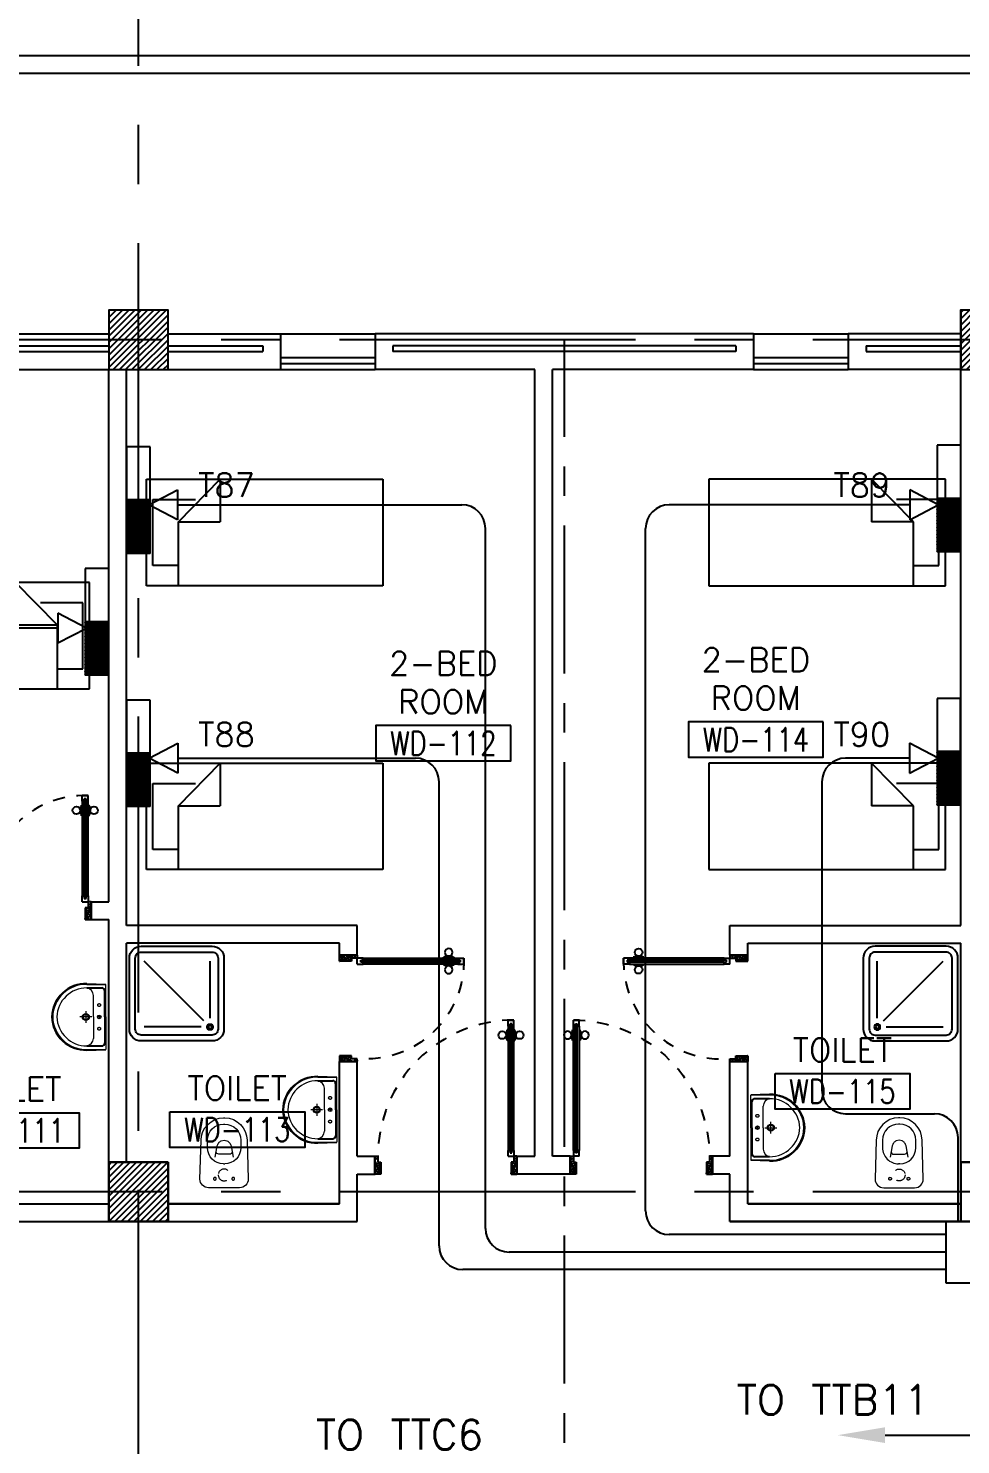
# Model space of a CAD drawing. Extents: x -0.3 to 92.6, y -1.1 to 78.4.
# Drawn here: x 66.79 to 74.67, y 55.23 to 67.2 of the extents above; entities that cross this region are included whole.
import ezdxf
from ezdxf.enums import TextEntityAlignment as Align

# ---------------------------------------------------------------- set-up
doc = ezdxf.new("R2010")
doc.units = 0
doc.header["$MEASUREMENT"] = 0
doc.header["$PDMODE"] = 34
for name, pattern in [('CENTER', [2, 1.25, -0.25, 0.25, -0.25]), ('CENTERX2', [4, 2.5, -0.5, 0.5, -0.5]), ('DASHED', [0.75, 0.5, -0.25]), ('HIDDEN', [0.375, 0.25, -0.125]), ('HIDDEN2', [0.1875, 0.125, -0.0625])]:
    doc.linetypes.add(name, pattern=pattern)
doc.layers.get('0').update_dxf_attribs({"color": 11, "linetype": 'CONTINUOUS'})
doc.layers.get('DEFPOINTS').update_dxf_attribs({"color": 11, "linetype": 'CONTINUOUS'})
for name, color, linetype in [('AX-DIM', 11, 'CONTINUOUS'), ('AXES', 11, 'CENTERX2'), ('AXES1', 11, 'CENTER'), ('COL', 11, 'CONTINUOUS'), ('DOOR', 11, 'CONTINUOUS'), ('E-TEL', 4, 'CONTINUOUS'), ('E-TEXT', 2, 'CONTINUOUS'), ('E-WIRE', 4, 'CONTINUOUS'), ('FIX', 11, 'CONTINUOUS'), ('FUR', 11, 'CONTINUOUS'), ('HAT', 11, 'CONTINUOUS'), ('INSUL', 11, 'CONTINUOUS'), ('PROJ-L', 11, 'CONTINUOUS'), ('RM-BOX', 11, 'CONTINUOUS'), ('RM-NAME', 11, 'CONTINUOUS'), ('RM-NO', 11, 'CONTINUOUS'), ('WALL', 11, 'CONTINUOUS'), ('WIN', 11, 'CONTINUOUS')]:
    doc.layers.add(name, color=color, linetype=linetype)
doc.styles.add('ROMANS', font='ROMANS.shx', dxfattribs={"width": 0.6})
doc.styles.get("Standard").update_dxf_attribs({"font": 'TXT.shx'})
doc.dimstyles.new('DIM-OUT', dxfattribs={"dimscale": 0, "dimtxt": 0.24, "dimasz": 0.08, "dimexe": 0.02, "dimexo": 0.02, "dimgap": 0.05, "dimtad": 1, "dimdec": 0, "dimlfac": 1000, "dimzin": 0, "dimdsep": 46, "dimtxsty": 'ROMANS', "dimblk1": 'ARCHTICK', "dimblk2": 'ARCHTICK', "dimsah": 1, "dimcen": 0.01, "dimdle": 0.08, "dimclrd": 7, "dimclre": 7, "dimclrt": 2, "dimadec": 0, "dimazin": 0, "dimtp": 2, "dimtm": 2, "dimtfac": 0.114286, "dimtdec": 0, "dimtix": 1, "dimtmove": 2, "dimatfit": 3, "dimldrblk": 'ARCHTICK', "dimfxl": 0, "dimtolj": 1, "dimtzin": 0, "dimarcsym": 0})

# ---------------------------------------------------------------- blocks, each defined once
blk = doc.blocks.new('_ARCHTICK')
at = {"color": 0, "linetype": 'ByBlock', "const_width": 0.15}
blk.add_lwpolyline([(-0.5, -0.5), (0.5, 0.5)], dxfattribs=at)
blk = doc.blocks.new('*D118')
at = {"layer": 'AX-DIM', "color": 7, "lineweight": -2}
for p, q in [((7.602, 76.998), (82.452, 76.998)), ((7.682, 72.36), (7.682, 77.018)), ((82.372, 64.84), (82.372, 77.018))]:
    blk.add_line(p, q, dxfattribs=at)
at = {"layer": 'DEFPOINTS', "color": 0}
for p in [(82.372, 76.998), (7.682, 72.34), (82.372, 64.82)]:
    blk.add_point(p, dxfattribs=at)
at = {"layer": 'AX-DIM', "color": 7, "lineweight": -2, "xscale": 0.08, "yscale": 0.08, "zscale": 0.08, "rotation": 180}
blk.add_blockref('_ARCHTICK', (7.682, 76.998), dxfattribs=at)
at = {"layer": 'AX-DIM', "color": 7, "lineweight": -2, "xscale": 0.08, "yscale": 0.08, "zscale": 0.08}
blk.add_blockref('_ARCHTICK', (82.372, 76.998), dxfattribs=at)
at = {"layer": 'AX-DIM', "color": 2, "insert": (45.027, 77.168), "char_height": 0.24, "attachment_point": 5, "style": 'ROMANS'}
blk.add_mtext('\\A1;74690', dxfattribs=at)
blk = doc.blocks.new('WC1')
at = {"layer": 'FIX', "lineweight": 20}
for p, q in [((-210, 204), (-538, 194)), ((-475, 141), (-538, 141)), ((-137, 0), (-137, 131)), ((-727, 5), (-727, -5)), ((-674, 5), (-674, -5)), ((-534, 24), (-540, 0)), ((-540, 0), (-534, -24)), ((-395, 76), (-490, 60)), ((-339, 5), (-339, -5)), ((-137, -131), (-137, 0)), ((-490, -60), (-395, -76)), ((-538, -141), (-475, -141)), ((-538, -194), (-210, -204)), ((-213, -204), (-210, -204))]:
    blk.add_line(p, q, dxfattribs=at)
at = {"layer": 'FIX', "linetype": 'Continuous', "lineweight": 20}
blk.add_line((-420, -47), (-420, 45), dxfattribs=at)
at = {"layer": 'FIX', "linetype": 'HIDDEN2', "lineweight": 20, "ltscale": 0.3}
blk.add_circle((-245, 0), 49.8, dxfattribs=at)
at = {"layer": 'FIX', "linetype": 'HIDDEN', "lineweight": 20, "ltscale": 0.05}
for centre in [(-213, 78), (-213, -77)]:
    blk.add_circle(centre, 11.6, dxfattribs=at)
at = {"layer": 'FIX', "lineweight": 20}
for centre, radius, start, end in [((-538, 5), 189, 90, 180), ((-538, 5), 136, 90, 180), ((-475, 5), 136, 360, 90), ((-210, 131), 73, 360, 90), ((-473, -7), 68.2, 128.9242, 152.8468), ((-464, -18), 82, 108.496, 128.9242), ((-538, -5), 189, 180, 270), ((-538, -5), 136, 180, 270), ((-473, 7), 68.2, 207.1532, 231.0758), ((-464, 18), 82, 231.0758, 251.504), ((-475, -5), 136, 270, 0), ((-210, -131), 73, 270, 0)]:
    blk.add_arc(centre, radius, start, end, dxfattribs=at)
at = {"layer": 'FIX', "linetype": 'Continuous', "lineweight": 20}
for centre, start, end in [((-443, 46), 357.6662, 91.6121), ((-442, -46), 268.3879, 2.3338)]:
    blk.add_arc(centre, 22.3, start, end, dxfattribs=at)
blk = doc.blocks.new('SHR1')
at = {"layer": 'FIX'}
for p, q in [((-196, 196), (-700, 700)), ((-143, 218), (-143, 700)), ((-218, 143), (-700, 143))]:
    blk.add_line(p, q, dxfattribs=at)
for points in [[(-825, 125), (-825, 725, -0.414214), (-725, 825), (-125, 825, -0.414214), (-25, 725), (-25, 125, -0.414214), (-125, 25), (-725, 25, -0.414214)], [(-775, 125), (-775, 725, -0.414214), (-725, 775), (-125, 775, -0.414214), (-75, 725), (-75, 125, -0.414214), (-125, 75), (-725, 75, -0.414214)]]:
    blk.add_lwpolyline(points, format="xyb", close=True, dxfattribs=at)
for radius in [25, 15]:
    blk.add_circle((-143, 143), radius, dxfattribs=at)
blk = doc.blocks.new('LAV1')
at = {"layer": 'FIX', "linetype": 'DASHED', "lineweight": 20, "ltscale": 0.05}
for p, q in [((0, 170), (0, 270)), ((0, 170), (0, 270)), ((50, 220), (-50, 220))]:
    blk.add_line(p, q, dxfattribs=at)
at = {"layer": 'FIX', "linetype": 'ByBlock', "ltscale": 0.3}
for p, q in [((-280, 210), (-275, 50)), ((-245, 210), (-245, 85)), ((245, 210), (245, 85)), ((280, 210), (275, 50)), ((0, 60), (-220, 60)), ((0, 60), (220, 60))]:
    blk.add_line(p, q, dxfattribs=at)
at = {"layer": 'FIX', "linetype": 'Continuous', "lineweight": 20}
for p, q in [((-275, 210), (-275, 50)), ((0, 155), (-181, 155)), ((0, 155), (181, 155)), ((275, 210), (275, 50)), ((0, 50), (-275, 50)), ((0, 50), (-252, 50)), ((0, 50), (275, 50)), ((0, 50), (252, 50))]:
    blk.add_line(p, q, dxfattribs=at)
at = {"layer": 'FIX', "lineweight": 20}
for p, q in [((0, 92), (0, 123)), ((16, 107), (-15, 107))]:
    blk.add_line(p, q, dxfattribs=at)
for centre, radius in [((0, 220), 29.5), ((0, 220), 22.5), ((0, 107), 15.5)]:
    blk.add_circle(centre, radius, dxfattribs=at)
at = {"layer": 'FIX', "linetype": 'HIDDEN', "lineweight": 20, "ltscale": 0.05}
for centre in [(-100, 107), (100, 107)]:
    blk.add_circle(centre, 12.4, dxfattribs=at)
at = {"layer": 'FIX', "linetype": 'ByBlock', "ltscale": 0.3}
for centre, radius, start, end in [((7, 220), 287, 91.3776, 182.0064), ((-7, 220), 287, 357.9936, 88.6224), ((-220, 85), 24.9, 179.7021, 269.9486), ((220, 85), 24.9, 270.0514, 0.2979)]:
    blk.add_arc(centre, radius, start, end, dxfattribs=at)
at = {"layer": 'FIX', "linetype": 'Continuous', "lineweight": 20}
for centre, radius, start, end in [((8, 217), 283, 91.6988, 181.351), ((-8, 217), 283, 358.649, 88.3012), ((8, 212), 253, 91.7328, 180.4884), ((-8, 212), 253, 359.5116, 88.2672), ((-179, 222), 66.9, 190.2006, 268.0786), ((179, 222), 66.9, 271.9214, 349.7994)]:
    blk.add_arc(centre, radius, start, end, dxfattribs=at)
blk = doc.blocks.new('*X89')
at = {"color": 0}
for p, q in [((245927, 177090), (246427, 177590)), ((245929, 177145), (246374, 177590)), ((245929, 177198), (246321, 177590)), ((245929, 177251), (246267, 177590)), ((245929, 177304), (246214, 177590)), ((245929, 177357), (246161, 177590)), ((245929, 177410), (246108, 177590)), ((245929, 177463), (246055, 177590)), ((245929, 177516), (246002, 177590)), ((245929, 177569), (245949, 177590)), ((245980, 177090), (246429, 177539)), ((246033, 177090), (246429, 177486)), ((246086, 177090), (246429, 177433)), ((246139, 177090), (246429, 177380)), ((246192, 177090), (246429, 177327)), ((246245, 177090), (246429, 177274)), ((246298, 177090), (246429, 177220)), ((246351, 177090), (246429, 177167)), ((246404, 177090), (246429, 177114))]:
    blk.add_line(p, q, dxfattribs=at)
blk = doc.blocks.new('AH20A')
at = {"layer": 'FUR'}
for p, q in [((0, 0.5), (0, -0.5)), ((1, 0.5), (0, 0.5)), ((0.1358, 0.5), (0.1358, -0.0987)), ((1, -0.5), (1, 0.5)), ((0.1358, 0.3112), (0.0277, 0.3112)), ((0.0277, 0.3112), (0.0277, -0.3087)), ((0.1358, -0.0987), (0.3125, -0.5)), ((0.1358, -0.0987), (0.3125, -0.0987)), ((0.3125, -0.5), (0.3125, -0.0987)), ((0.0277, -0.3087), (0.2076, -0.3087)), ((0, -0.5), (1, -0.5))]:
    blk.add_line(p, q, dxfattribs=at)
blk = doc.blocks.new('*X90')
at = {"color": 0}
for p, q in [((238729, 177104), (239214, 177590)), ((238729, 177157), (239161, 177590)), ((238729, 177210), (239108, 177590)), ((238729, 177263), (239055, 177590)), ((238729, 177316), (239002, 177590)), ((238729, 177369), (238949, 177590)), ((238729, 177422), (238896, 177590)), ((238729, 177475), (238843, 177590)), ((238729, 177528), (238790, 177590)), ((238729, 177581), (238737, 177590)), ((238767, 177090), (239229, 177551)), ((238820, 177090), (239229, 177498)), ((238873, 177090), (239229, 177445)), ((238926, 177090), (239229, 177392)), ((238979, 177090), (239229, 177339)), ((239032, 177090), (239229, 177286)), ((239085, 177090), (239229, 177233)), ((239138, 177090), (239229, 177180)), ((239191, 177090), (239229, 177127))]:
    blk.add_line(p, q, dxfattribs=at)
blk = doc.blocks.new('RM1')
at = {"layer": 'RM-BOX'}
blk.add_lwpolyline([(570, -200), (-570, -200), (-570, -500), (570, -500)], close=True, dxfattribs=at)
at = {"layer": 'RM-NAME', "style": 'ROMANS'}
for tag, p in [('ROOMNAME1', (0, 324)), ('ROOMNAME2', (0, 0))]:
    blk.add_attdef(tag, text='', height=200, dxfattribs=at).set_placement(p, align=Align.MIDDLE)
at = {"layer": 'RM-NO', "style": 'ROMANS', "width": 0.8}
blk.add_attdef('ROOMNO', text='', height=200, dxfattribs=at).set_placement((0, -350), align=Align.MIDDLE)
blk = doc.blocks.new('DOOR100')
at = {"layer": 'DOOR', "color": 0, "linetype": 'ByBlock'}
for p, q in [((-92, 1206), (-92, 1141)), ((-83, 1206), (-92, 1206)), ((-83, 1129), (-83, 1219)), ((-76, 1219), (-83, 1219)), ((-83, 1206), (-83, 1141)), ((-76, 1251), (-76, 1301)), ((-76, 1301), (-26, 1301)), ((-26, 1301), (-76, 1301)), ((-59, 1251), (-76, 1251)), ((-59, 1251), (-59, 1271)), ((-43, 1271), (-59, 1271)), ((-43, 1251), (-43, 1271)), ((-26, 1251), (-43, 1251)), ((-26, 1251), (-26, 1301)), ((-26, 1219), (-19, 1219)), ((-19, 1129), (-19, 1219)), ((-19, 1206), (-19, 1141)), ((-19, 1206), (-10, 1206)), ((-10, 1206), (-10, 1141)), ((-83, 1141), (-92, 1141)), ((-76, 1129), (-83, 1129)), ((-26, 1129), (-19, 1129)), ((-19, 1141), (-10, 1141)), ((-1201, 0), (-1201, 150)), ((-1201, 150), (-1176, 150)), ((-1201, 150), (-1201, 0)), ((-1176, 150), (-1176, 100)), ((-76, 200), (-59, 200)), ((-76, 150), (-76, 200)), ((-76, 150), (-26, 150)), ((-59, 200), (-59, 180)), ((-59, 180), (-43, 180)), ((-43, 200), (-26, 200)), ((-43, 180), (-43, 200)), ((-26, 200), (-26, 150)), ((-1, 150), (-26, 150)), ((-26, 150), (-26, 100)), ((-1, 150), (-1, 0)), ((-1151, 0), (-1201, 0)), ((-1176, 100), (-1151, 100)), ((-1151, 100), (-1151, 0)), ((-51, 100), (-51, 0)), ((-26, 100), (-51, 100)), ((-51, 0), (-1, 0))]:
    blk.add_line(p, q, dxfattribs=at)
at = {"layer": 'DOOR', "linetype": 'ByBlock'}
for p, q in [((-76, 1251), (-76, 200)), ((-59, 200), (-59, 1251)), ((-43, 200), (-43, 1251)), ((-26, 200), (-26, 1251))]:
    blk.add_line(p, q, dxfattribs=at)
at = {"layer": 'DOOR', "color": 9, "linetype": 'ByBlock'}
for p, q in [((-1151, 0), (-1201, 114)), ((-1151, 0), (-1201, 40)), ((-1151, 0), (-1164, 100)), ((-51, 0), (-1, 114)), ((-51, 0), (-38, 100)), ((-51, 0), (-1, 40))]:
    blk.add_line(p, q, dxfattribs=at)
at = {"layer": 'DOOR', "color": 0, "linetype": 'ByBlock'}
for centre in [(-125, 1174), (22, 1174)]:
    blk.add_circle(centre, 32.4, dxfattribs=at)
at = {"layer": 'DOOR', "linetype": 'HIDDEN', "ltscale": 0.5}
blk.add_arc((-27, 152), 1149, 89.961, 180.0931, dxfattribs=at)
at = {"layer": 'DOOR', "color": 9, "linetype": 'ByBlock'}
for centre, radius, start, end in [((-1151, 0), 154, 103.7142, 108.8947), ((-1151, 0), 134, 100.72, 111.8402), ((-51, 0), 134, 68.1598, 79.28), ((-51, 0), 154, 71.1053, 76.2858), ((-1151, 0), 94.4, 90, 121.9818), ((-1151, 0), 74.4, 90, 132.2236), ((-1151, 0), 54.4, 90, 156.7926), ((-1151, 0), 34.4, 90, 180), ((-1151, 0), 14.4, 90, 180), ((-51, 0), 94.4, 58.0182, 90), ((-51, 0), 74.4, 47.7764, 90), ((-51, 0), 54.4, 23.2074, 90), ((-51, 0), 34.4, 0, 90), ((-51, 0), 14.4, 0, 90), ((-51, 0), 114, 64.0838, 77.3774)]:
    blk.add_arc(centre, radius, start, end, dxfattribs=at)
blk = doc.blocks.new('DOOR90')
at = {"layer": 'DOOR', "linetype": 'ByBlock'}
for p, q in [((0, 0), (-150, 0)), ((-200, -25), (-1000, -25)), ((-200, -42), (-1000, -42)), ((-200, -58), (-1000, -58)), ((-1000, -75), (-200, -75))]:
    blk.add_line(p, q, dxfattribs=at)
at = {"layer": 'DOOR', "color": 0, "linetype": 'ByBlock'}
for p, q in [((-150, 0), (-150, -25)), ((-150, 0), (0, 0)), ((0, -50), (0, 0)), ((-1050, -25), (-1050, -75)), ((-1050, -75), (-1050, -25)), ((-1000, -25), (-1050, -25)), ((-1000, -75), (-1050, -75)), ((-1020, -42), (-1020, -58)), ((-1000, -42), (-1020, -42)), ((-1000, -58), (-1020, -58)), ((-1000, -25), (-1000, -42)), ((-1000, -58), (-1000, -75)), ((-968, -25), (-968, -18)), ((-878, -18), (-968, -18)), ((-968, -75), (-968, -82)), ((-878, -82), (-968, -82)), ((-955, -18), (-955, -9)), ((-955, -9), (-890, -9)), ((-955, -18), (-890, -18)), ((-955, -82), (-955, -91)), ((-955, -82), (-890, -82)), ((-955, -91), (-890, -91)), ((-890, -18), (-890, -9)), ((-890, -82), (-890, -91)), ((-878, -25), (-878, -18)), ((-878, -75), (-878, -82)), ((-200, -42), (-200, -25)), ((-200, -25), (-150, -25)), ((-180, -42), (-200, -42)), ((-200, -75), (-200, -58)), ((-200, -58), (-180, -58)), ((-150, -75), (-200, -75)), ((-180, -58), (-180, -42)), ((-150, -75), (-150, -25)), ((-150, -25), (-100, -25)), ((-100, -25), (-100, -50)), ((-100, -50), (0, -50)), ((-150, -900), (-150, -875)), ((-150, -875), (-100, -875)), ((0, -900), (-150, -900)), ((-150, -900), (0, -900)), ((-100, -850), (0, -850)), ((-100, -875), (-100, -850)), ((0, -850), (0, -900))]:
    blk.add_line(p, q, dxfattribs=at)
at = {"layer": 'DOOR', "color": 9, "linetype": 'ByBlock'}
for p, q in [((0, -50), (-114, 0)), ((0, -50), (-40, 0)), ((0, -50), (-100, -37)), ((0, -850), (-114, -900)), ((0, -850), (-100, -863)), ((0, -850), (-40, -900))]:
    blk.add_line(p, q, dxfattribs=at)
at = {"layer": 'DOOR', "color": 0, "linetype": 'ByBlock'}
for centre in [(-923, 24), (-923, -124)]:
    blk.add_circle(centre, 32.4, dxfattribs=at)
at = {"layer": 'DOOR', "color": 9, "linetype": 'ByBlock'}
for centre, radius, start, end in [((0, -50), 74.4, 137.7764, 180), ((0, -50), 54.4, 113.2074, 180), ((0, -50), 154, 161.1053, 166.2858), ((0, -50), 134, 158.1598, 169.28), ((0, -50), 114, 154.0838, 167.3774), ((0, -50), 94.4, 148.0182, 180), ((0, -50), 34.4, 90, 180), ((0, -50), 14.4, 90, 180), ((0, -850), 154, 193.7142, 198.8947), ((0, -850), 134, 190.72, 201.8402), ((0, -850), 94.4, 180, 211.9818), ((0, -850), 74.4, 180, 222.2236), ((0, -850), 54.4, 180, 246.7926), ((0, -850), 34.4, 180, 270), ((0, -850), 14.4, 180, 270)]:
    blk.add_arc(centre, radius, start, end, dxfattribs=at)
at = {"layer": 'DOOR', "linetype": 'HIDDEN', "ltscale": 0.5}
blk.add_arc((-222, -50), 828, 178.2701, 275.003, dxfattribs=at)
blk = doc.blocks.new('COL50')
at = {"layer": 'COL'}
blk.add_lwpolyline([(-250, 250), (-250, -250), (250, -250), (250, 250)], close=True, dxfattribs=at)
blk = doc.blocks.new('*X95')
at = {"color": 0}
for p, q in [((238727, 169890), (239227, 170390)), ((238729, 169945), (239174, 170390)), ((238729, 169998), (239121, 170390)), ((238729, 170051), (239067, 170390)), ((238729, 170104), (239014, 170390)), ((238729, 170157), (238961, 170390)), ((238729, 170210), (238908, 170390)), ((238729, 170263), (238855, 170390)), ((238729, 170316), (238802, 170390)), ((238729, 170369), (238749, 170390)), ((238780, 169890), (239229, 170339)), ((238833, 169890), (239229, 170286)), ((238886, 169890), (239229, 170233)), ((238939, 169890), (239229, 170180)), ((238992, 169890), (239229, 170127)), ((239045, 169890), (239229, 170074)), ((239098, 169890), (239229, 170020)), ((239151, 169890), (239229, 169967)), ((239204, 169890), (239229, 169914))]:
    blk.add_line(p, q, dxfattribs=at)

msp = doc.modelspace()

# ---------------------------------------------------------------- linework, layer by layer
at = {"layer": 'AXES'}
for p, q in [((67.7217, -1.1143), (67.7217, 77.6984)), ((91.9217, 66.97), (23.8817, 66.97)), ((91.9217, 64.57), (23.8817, 64.57)), ((91.9217, 57.37), (23.8817, 57.37))]:
    msp.add_line(p, q, dxfattribs=at)
at = {"layer": 'AXES1'}
msp.add_line((71.3217, 5.75), (71.3217, 64.57), dxfattribs=at)
at = {"layer": 'COL'}
for points in [[(67.9717, 64.32), (67.9717, 64.82), (67.4717, 64.82), (67.4717, 64.32)], [(75.1717, 64.32), (75.1717, 64.82), (74.6717, 64.82), (74.6717, 64.32)]]:
    msp.add_lwpolyline(points, close=True, dxfattribs=at)
at = {"layer": 'E-TEL', "color": 4}
for p, q in [((74.6717, 63.6784), (74.4723, 63.6784)), ((74.4723, 63.6784), (74.4723, 62.7784)), ((74.6717, 62.7784), (74.6717, 63.6784)), ((67.6217, 63.6651), (67.6217, 62.7651)), ((67.821, 63.6651), (67.6217, 63.6651)), ((67.821, 62.7651), (67.821, 63.6651)), ((67.821, 63.2162), (67.6217, 63.2162)), ((67.821, 62.7861), (67.6217, 63.2136)), ((67.821, 62.8157), (67.6342, 63.2162)), ((67.821, 62.8453), (67.648, 63.2162)), ((67.821, 62.8749), (67.6618, 63.2162)), ((67.821, 62.9044), (67.6756, 63.2162)), ((67.821, 62.934), (67.6894, 63.2162)), ((67.821, 62.9636), (67.7032, 63.2162)), ((67.821, 62.9932), (67.717, 63.2162)), ((67.821, 63.0228), (67.7308, 63.2162)), ((67.821, 63.0523), (67.7446, 63.2162)), ((67.821, 63.0819), (67.7584, 63.2162)), ((67.821, 63.1115), (67.7722, 63.2162)), ((67.821, 63.1411), (67.786, 63.2162)), ((67.821, 63.1706), (67.7997, 63.2162)), ((67.8106, 63.1757), (68.0528, 63.302)), ((67.821, 63.2002), (67.8135, 63.2162)), ((68.0528, 63.302), (68.0528, 63.0494)), ((74.2405, 63.302), (74.2405, 63.0494)), ((74.4827, 63.1757), (74.2405, 63.302)), ((74.6717, 63.2295), (74.4723, 63.2295)), ((74.6717, 62.7994), (74.4723, 63.227)), ((74.6677, 62.7784), (74.4723, 63.1974)), ((74.6717, 62.829), (74.4849, 63.2295)), ((74.6717, 62.8586), (74.4987, 63.2295)), ((74.6717, 62.8882), (74.5125, 63.2295)), ((74.6717, 62.9177), (74.5263, 63.2295)), ((74.6717, 62.9473), (74.5401, 63.2295)), ((74.6717, 62.9769), (74.5538, 63.2295)), ((74.6717, 63.0065), (74.5676, 63.2295)), ((74.6717, 63.0361), (74.5814, 63.2295)), ((74.6717, 63.0656), (74.5952, 63.2295)), ((74.6717, 63.0952), (74.609, 63.2295)), ((74.6717, 63.1248), (74.6228, 63.2295)), ((74.6717, 63.1544), (74.6366, 63.2295)), ((74.6717, 63.1839), (74.6504, 63.2295)), ((74.6717, 63.2135), (74.6642, 63.2295)), ((67.817, 62.7651), (67.6217, 63.1841)), ((67.8032, 62.7651), (67.6217, 63.1545)), ((67.7894, 62.7651), (67.6217, 63.1249)), ((67.7756, 62.7651), (67.6217, 63.0953)), ((68.0528, 63.0494), (67.8106, 63.1757)), ((74.2405, 63.0494), (74.4827, 63.1757)), ((74.6539, 62.7784), (74.4723, 63.1678)), ((74.6401, 62.7784), (74.4723, 63.1382)), ((74.6263, 62.7784), (74.4723, 63.1086)), ((74.6125, 62.7784), (74.4723, 63.0791)), ((67.7619, 62.7651), (67.6217, 63.0658)), ((67.7481, 62.7651), (67.6217, 63.0362)), ((67.7343, 62.7651), (67.6217, 63.0066)), ((67.7205, 62.7651), (67.6217, 62.977)), ((74.5987, 62.7784), (74.4723, 63.0495)), ((74.5849, 62.7784), (74.4723, 63.0199)), ((74.5711, 62.7784), (74.4723, 62.9903)), ((74.5573, 62.7784), (74.4723, 62.9608)), ((67.7067, 62.7651), (67.6217, 62.9475)), ((67.6929, 62.7651), (67.6217, 62.9179)), ((67.6791, 62.7651), (67.6217, 62.8883)), ((67.6653, 62.7651), (67.6217, 62.8587)), ((74.5435, 62.7784), (74.4723, 62.9312)), ((74.5297, 62.7784), (74.4723, 62.9016)), ((74.516, 62.7784), (74.4723, 62.872)), ((74.5022, 62.7784), (74.4723, 62.8424)), ((67.6515, 62.7651), (67.6217, 62.8291)), ((67.6377, 62.7651), (67.6217, 62.7996)), ((67.6239, 62.7651), (67.6217, 62.77)), ((67.821, 62.7651), (67.6217, 62.7651)), ((74.4884, 62.7784), (74.4723, 62.8129)), ((74.4746, 62.7784), (74.4723, 62.7833)), ((74.6717, 62.7784), (74.4723, 62.7784)), ((67.4717, 62.6367), (67.2723, 62.6367)), ((67.2723, 62.6367), (67.2723, 61.7367)), ((67.4717, 61.7367), (67.4717, 62.6367)), ((67.2827, 62.134), (67.0405, 62.2603)), ((67.0405, 62.2603), (67.0405, 62.0077)), ((67.0405, 62.0077), (67.2827, 62.134)), ((67.4717, 62.1878), (67.2723, 62.1878)), ((67.4717, 61.7577), (67.2723, 62.1852)), ((67.4677, 61.7367), (67.2723, 62.1557)), ((67.4539, 61.7367), (67.2723, 62.1261)), ((67.4717, 61.7873), (67.2849, 62.1878)), ((67.4717, 61.8169), (67.2987, 62.1878)), ((67.4717, 61.8465), (67.3125, 62.1878)), ((67.4717, 61.876), (67.3263, 62.1878)), ((67.4717, 61.9056), (67.3401, 62.1878)), ((67.4717, 61.9352), (67.3538, 62.1878)), ((67.4717, 61.9648), (67.3676, 62.1878)), ((67.4717, 61.9943), (67.3814, 62.1878)), ((67.4717, 62.0239), (67.3952, 62.1878)), ((67.4717, 62.0535), (67.409, 62.1878)), ((67.4717, 62.0831), (67.4228, 62.1878)), ((67.4717, 62.1126), (67.4366, 62.1878)), ((67.4717, 62.1422), (67.4504, 62.1878)), ((67.4717, 62.1718), (67.4642, 62.1878)), ((67.4401, 61.7367), (67.2723, 62.0965)), ((67.4263, 61.7367), (67.2723, 62.0669)), ((67.4125, 61.7367), (67.2723, 62.0373)), ((67.3987, 61.7367), (67.2723, 62.0078)), ((67.3849, 61.7367), (67.2723, 61.9782)), ((67.3711, 61.7367), (67.2723, 61.9486)), ((67.3573, 61.7367), (67.2723, 61.919)), ((67.3435, 61.7367), (67.2723, 61.8895)), ((67.3297, 61.7367), (67.2723, 61.8599)), ((67.316, 61.7367), (67.2723, 61.8303)), ((67.3022, 61.7367), (67.2723, 61.8007)), ((67.2884, 61.7367), (67.2723, 61.7712)), ((67.2746, 61.7367), (67.2723, 61.7416)), ((67.4717, 61.7367), (67.2723, 61.7367)), ((67.621, 61.5251), (67.621, 60.6251)), ((67.8203, 61.5251), (67.621, 61.5251)), ((67.8203, 60.6251), (67.8203, 61.5251)), ((74.671, 61.5384), (74.4716, 61.5384)), ((74.4716, 61.5384), (74.4716, 60.6384)), ((74.671, 60.6384), (74.671, 61.5384)), ((67.8113, 61.0346), (68.0535, 61.1608)), ((68.0535, 61.1608), (68.0535, 60.9083)), ((74.2398, 61.1608), (74.2398, 60.9083)), ((74.482, 61.0346), (74.2398, 61.1608)), ((67.8203, 61.0762), (67.621, 61.0762)), ((67.8203, 60.6461), (67.621, 61.0736)), ((67.8163, 60.6251), (67.621, 61.0441)), ((67.8203, 60.6757), (67.6336, 61.0762)), ((67.8203, 60.7053), (67.6474, 61.0762)), ((67.8203, 60.7349), (67.6611, 61.0762)), ((67.8203, 60.7644), (67.6749, 61.0762)), ((67.8203, 60.794), (67.6887, 61.0762)), ((67.8203, 60.8236), (67.7025, 61.0762)), ((67.8203, 60.8532), (67.7163, 61.0762)), ((67.8203, 60.8828), (67.7301, 61.0762)), ((67.8203, 60.9123), (67.7439, 61.0762)), ((67.8203, 60.9419), (67.7577, 61.0762)), ((67.8203, 60.9715), (67.7715, 61.0762)), ((67.8203, 61.0011), (67.7853, 61.0762)), ((67.8203, 61.0306), (67.7991, 61.0762)), ((67.8203, 61.0602), (67.8129, 61.0762)), ((74.671, 61.0895), (74.4716, 61.0895)), ((74.671, 60.6594), (74.4716, 61.087)), ((74.667, 60.6384), (74.4716, 61.0574)), ((74.671, 60.689), (74.4842, 61.0895)), ((74.671, 60.7186), (74.498, 61.0895)), ((74.671, 60.7482), (74.5118, 61.0895)), ((74.671, 60.7777), (74.5256, 61.0895)), ((74.671, 60.8073), (74.5394, 61.0895)), ((74.671, 60.8369), (74.5532, 61.0895)), ((74.671, 60.8665), (74.567, 61.0895)), ((74.671, 60.8961), (74.5807, 61.0895)), ((74.671, 60.9256), (74.5945, 61.0895)), ((74.671, 60.9552), (74.6083, 61.0895)), ((74.671, 60.9848), (74.6221, 61.0895)), ((74.671, 61.0144), (74.6359, 61.0895)), ((74.671, 61.0439), (74.6497, 61.0895)), ((74.671, 61.0735), (74.6635, 61.0895)), ((67.8025, 60.6251), (67.621, 61.0145)), ((67.7888, 60.6251), (67.621, 60.9849)), ((67.775, 60.6251), (67.621, 60.9553)), ((67.7612, 60.6251), (67.621, 60.9258)), ((68.0535, 60.9083), (67.8113, 61.0346)), ((74.2398, 60.9083), (74.482, 61.0346)), ((74.6532, 60.6384), (74.4716, 61.0278)), ((74.6394, 60.6384), (74.4716, 60.9982)), ((74.6256, 60.6384), (74.4716, 60.9686)), ((74.6118, 60.6384), (74.4716, 60.9391)), ((67.7474, 60.6251), (67.621, 60.8962)), ((67.7336, 60.6251), (67.621, 60.8666)), ((67.7198, 60.6251), (67.621, 60.837)), ((67.706, 60.6251), (67.621, 60.8075)), ((74.598, 60.6384), (74.4716, 60.9095)), ((74.5842, 60.6384), (74.4716, 60.8799)), ((74.5704, 60.6384), (74.4716, 60.8503)), ((74.5566, 60.6384), (74.4716, 60.8208)), ((67.6922, 60.6251), (67.621, 60.7779)), ((67.6784, 60.6251), (67.621, 60.7483)), ((67.6646, 60.6251), (67.621, 60.7187)), ((67.6508, 60.6251), (67.621, 60.6891)), ((74.5429, 60.6384), (74.4716, 60.7912)), ((74.5291, 60.6384), (74.4716, 60.7616)), ((74.5153, 60.6384), (74.4716, 60.732)), ((74.5015, 60.6384), (74.4716, 60.7024)), ((67.637, 60.6251), (67.621, 60.6596)), ((67.6232, 60.6251), (67.621, 60.63)), ((67.8203, 60.6251), (67.621, 60.6251)), ((74.4877, 60.6384), (74.4716, 60.6729)), ((74.4739, 60.6384), (74.4716, 60.6433)), ((74.671, 60.6384), (74.4716, 60.6384)), ((74.5456, 57.12), (75.3117, 57.12)), ((74.5456, 57.12), (74.5456, 56.6021)), ((74.5456, 56.6021), (75.3117, 56.6021))]:
    msp.add_line(p, q, dxfattribs=at)
at = {"layer": 'E-WIRE', "color": 4, "linetype": 'ByBlock'}
for p, q in [((68.0528, 63.1757), (70.4549, 63.1757)), ((74.2405, 63.1757), (72.2084, 63.1757)), ((70.6549, 57.0611), (70.6549, 62.9757)), ((72.0084, 57.2083), (72.0084, 62.9757)), ((67.0405, 62.134), (65.0329, 62.134)), ((68.0535, 61.0346), (70.0627, 61.0346)), ((74.2398, 61.0346), (73.699, 61.0346)), ((70.2627, 56.9138), (70.2627, 60.8346)), ((73.499, 60.8346), (73.499, 58.2294)), ((73.699, 58.0294), (74.4493, 58.0294)), ((74.6493, 57.12), (74.6493, 57.8294)), ((74.5456, 56.8611), (70.8549, 56.8611))]:
    msp.add_line(p, q, dxfattribs=at)
at = {"layer": 'E-WIRE', "color": 4}
for p, q in [((74.5456, 57.0083), (72.2084, 57.0083)), ((74.5456, 56.7138), (70.4627, 56.7138)), ((74.0326, 55.3141), (74.8263, 55.3141))]:
    msp.add_line(p, q, dxfattribs=at)
at = {"layer": 'E-WIRE', "color": 4, "linetype": 'ByBlock'}
for centre, start, end in [((70.4549, 62.9757), 0, 90), ((72.2084, 62.9757), 90, 180), ((70.0627, 60.8346), 0, 90), ((73.699, 60.8346), 90, 180), ((73.699, 58.2294), 180, 270), ((74.4493, 57.8294), 0, 90), ((72.2084, 57.2083), 180, 270), ((70.8549, 57.0611), 180, 270), ((70.4627, 56.9138), 180, 270)]:
    msp.add_arc(centre, 0.2, start, end, dxfattribs=at)
at = {"layer": 'E-WIRE', "color": 4}
msp.add_solid([(74.0326, 55.3808), (74.0326, 55.2475), (73.6326, 55.3141)], dxfattribs=at)
at = {"layer": 'INSUL'}
for p, q in [((66.4717, 64.52), (67.4717, 64.52)), ((67.9717, 64.52), (68.7717, 64.52)), ((68.7717, 64.52), (68.7717, 64.47)), ((69.8717, 64.52), (69.8717, 64.47)), ((72.7717, 64.52), (69.8717, 64.52)), ((72.7717, 64.52), (72.7717, 64.47)), ((73.8717, 64.52), (73.8717, 64.47)), ((73.8717, 64.52), (74.6717, 64.52)), ((66.4717, 64.47), (67.4717, 64.47)), ((67.9717, 64.47), (68.7717, 64.47)), ((72.7717, 64.47), (69.8717, 64.47)), ((73.8717, 64.47), (74.6717, 64.47))]:
    msp.add_line(p, q, dxfattribs=at)
at = {"layer": 'PROJ-L', "linetype": 'Continuous'}
for p, q in [((75.1717, 66.97), (56.6717, 66.97)), ((75.0217, 66.82), (56.8217, 66.82))]:
    msp.add_line(p, q, dxfattribs=at)
at = {"layer": 'RM-NO'}
for p, q in [((69.7217, 57.52), (69.7217, 57.67)), ((70.9217, 57.52), (70.9217, 57.67)), ((71.3717, 57.52), (71.3717, 57.67)), ((72.5717, 57.52), (72.5717, 57.67))]:
    msp.add_line(p, q, dxfattribs=at)
at = {"layer": 'WALL'}
for p, q in [((66.3217, 64.62), (67.4717, 64.62)), ((67.9717, 64.62), (68.9217, 64.62)), ((68.9217, 64.62), (68.9217, 64.32)), ((69.7217, 64.62), (69.7217, 64.32)), ((72.9217, 64.62), (69.7217, 64.62)), ((72.9217, 64.62), (72.9217, 64.32)), ((73.7217, 64.62), (73.7217, 64.32)), ((74.6717, 64.62), (73.7217, 64.62)), ((66.3217, 64.32), (67.4717, 64.32)), ((67.4717, 59.82), (67.4717, 64.32)), ((67.6217, 59.62), (67.6217, 64.32)), ((67.9717, 64.32), (68.9217, 64.32)), ((71.0717, 64.32), (69.7217, 64.32)), ((71.0717, 57.67), (71.0717, 64.32)), ((72.9217, 64.32), (71.2217, 64.32)), ((71.2217, 57.67), (71.2217, 64.32)), ((74.6717, 64.32), (73.7217, 64.32)), ((74.6717, 59.62), (74.6717, 64.32)), ((67.3217, 59.67), (67.3217, 59.82)), ((67.4717, 57.62), (67.4717, 59.67)), ((69.5717, 59.62), (67.6217, 59.62)), ((69.5717, 59.37), (69.5717, 59.62)), ((72.7217, 59.37), (72.7217, 59.62)), ((72.7217, 59.62), (74.6717, 59.62)), ((69.4217, 59.47), (67.6217, 59.47)), ((67.6217, 57.62), (67.6217, 59.47)), ((69.4217, 59.37), (69.4217, 59.47)), ((69.5717, 59.37), (69.4217, 59.37)), ((72.7217, 59.37), (72.8717, 59.37)), ((72.8717, 59.37), (72.8717, 59.47)), ((72.8717, 59.47), (74.6717, 59.47)), ((74.6717, 57.62), (74.6717, 59.47)), ((69.5717, 58.47), (69.4217, 58.47)), ((69.4217, 57.27), (69.4217, 58.47)), ((69.5717, 57.67), (69.5717, 58.47)), ((72.7217, 58.47), (72.8717, 58.47)), ((72.7217, 57.67), (72.7217, 58.47)), ((72.8717, 57.27), (72.8717, 58.47)), ((69.5717, 57.12), (69.5717, 57.52)), ((72.7217, 57.12), (72.7217, 57.52))]:
    msp.add_line(p, q, dxfattribs=at)
at = {"layer": 'WALL', "linetype": 'ByBlock'}
for p, q in [((67.3217, 59.82), (67.4717, 59.82)), ((67.3217, 59.67), (67.4717, 59.67)), ((69.5717, 57.67), (69.7217, 57.67)), ((70.9217, 57.67), (71.0717, 57.67)), ((71.3717, 57.67), (71.2217, 57.67)), ((72.7217, 57.67), (72.5717, 57.67)), ((69.5717, 57.52), (69.7217, 57.52)), ((71.3717, 57.52), (70.9217, 57.52)), ((72.7217, 57.52), (72.5717, 57.52)), ((65.8467, 57.27), (67.4717, 57.27)), ((67.9717, 57.27), (69.4217, 57.27)), ((69.4217, 57.27), (67.9717, 57.27)), ((74.6717, 57.27), (72.8717, 57.27)), ((72.8717, 57.27), (74.6717, 57.27)), ((72.8717, 57.27), (74.6717, 57.27)), ((65.6967, 57.12), (67.4717, 57.12)), ((67.9717, 57.12), (69.5717, 57.12)), ((67.9717, 57.12), (69.5717, 57.12)), ((74.6717, 57.12), (72.7217, 57.12)), ((74.6717, 57.12), (72.7217, 57.12)), ((72.7217, 57.12), (74.6717, 57.12))]:
    msp.add_line(p, q, dxfattribs=at)
at = {"layer": 'WALL', "linetype": 'ByBlock', "ltscale": 0.3}
for points in [[(67.9717, 64.82), (67.4717, 64.82), (67.4717, 64.32), (67.9717, 64.32)], [(75.1717, 64.82), (74.6697, 64.82), (74.6697, 64.32), (75.1717, 64.32)], [(67.9717, 57.62), (67.4717, 57.62), (67.4717, 57.12), (67.9717, 57.12)], [(75.1717, 57.62), (74.6717, 57.62), (74.6717, 57.12), (75.1717, 57.12)]]:
    msp.add_lwpolyline(points, close=True, dxfattribs=at)
at = {"layer": 'WIN'}
for p, q in [((68.9217, 64.62), (69.7217, 64.62)), ((72.9217, 64.62), (73.7217, 64.62)), ((68.9217, 64.42), (69.7217, 64.42)), ((72.9217, 64.42), (73.7217, 64.42)), ((68.9217, 64.37), (69.7217, 64.37)), ((68.9217, 64.32), (69.7217, 64.32)), ((72.9217, 64.37), (73.7217, 64.37)), ((72.9217, 64.32), (73.7217, 64.32))]:
    msp.add_line(p, q, dxfattribs=at)

# ---------------------------------------------------------------- block references
at = {"layer": 'COL', "xscale": -0.001, "yscale": 0.001, "zscale": 0.001}
for p in [(67.7217, 57.37), (74.9217, 57.37)]:
    msp.add_blockref('COL50', p, dxfattribs=at)
at = {"layer": 'DOOR', "color": 0, "linetype": 'ByBlock', "xscale": 0.001, "yscale": 0.001, "zscale": 0.001, "rotation": 270}
msp.add_blockref('DOOR90', (67.3217, 59.67), dxfattribs=at)
at = {"layer": 'DOOR', "color": 0, "linetype": 'ByBlock', "yscale": 0.001, "zscale": 0.001}
for name, p, xscale in [('DOOR90', (69.4217, 59.37), -0.001), ('DOOR90', (72.8717, 59.37), 0.001), ('DOOR100', (70.9217, 57.52), 0.001), ('DOOR100', (71.3717, 57.52), -0.001)]:
    msp.add_blockref(name, p, dxfattribs=dict(at, xscale=xscale))
at = {"layer": 'FIX'}
for name, p, xscale, yscale, zscale, rotation in [('AH20A', (67.7887, 62.942), -2, 0.9, 2, 180), ('AH20A', (74.5433, 62.942), 2, 0.9, 2, 180), ('AH20A', (67.3083, 62.0695), 2, 0.9, 2, 180), ('AH20A', (67.7887, 60.5431), -2, 0.9, 2, 180), ('AH20A', (74.5433, 60.5431), 2, 0.9, 2, 180), ('LAV1', (67.4967, 58.848), 0.000999999996565748, 0.000999999996565748, 0.001, 90), ('LAV1', (69.4487, 58.0636), 0.000999999996565748, 0.000999999996565748, 0.001, 90), ('LAV1', (72.8467, 57.912), 0.000999999996565748, 0.000999999996565748, 0.001, 270), ('WC1', (68.4457, 57.268), -0.000999999996565748, 0.000999999996565748, 0.001, 90), ('WC1', (74.1517, 57.268), 0.000999999996565748, 0.000999999996565748, 0.001, 270)]:
    msp.add_blockref(name, p, dxfattribs=dict(at, xscale=xscale, yscale=yscale, zscale=zscale, rotation=rotation))
at = {"layer": 'FIX', "yscale": 0.000999999996565748, "zscale": 0.001}
for p, xscale in [((68.4697, 58.62), 0.001000000003841706), ((73.8237, 58.62), -0.001000000003841706)]:
    msp.add_blockref('SHR1', p, dxfattribs=dict(at, xscale=xscale))
at = {"layer": 'HAT', "xscale": 0.001, "yscale": 0.001, "zscale": 0.001}
for name in ['*X90', '*X89', '*X95']:
    msp.add_blockref(name, (-171.2569, -112.7697), dxfattribs=at)
at = {"layer": 'RM-NAME', "xscale": 0.001, "yscale": 0.001, "zscale": 0.001}
for p, values in [((70.2984, 61.5106), {'ROOMNO': 'WD-112', 'ROOMNAME2': 'ROOM', 'ROOMNAME1': '2-BED'}), ((72.9403, 61.542), {'ROOMNO': 'WD-114', 'ROOMNAME2': 'ROOM', 'ROOMNAME1': '2-BED'})]:
    msp.add_blockref('RM1', p, dxfattribs=at).add_auto_attribs(values)
at = {"layer": 'RM-NAME'}
ref = msp.add_blockref('RM1', (73.6722, 58.5691), dxfattribs=dict(at, xscale=-0.001, yscale=0.001, zscale=0.001))
ref.add_attrib('ROOMNO', 'WD-115', dxfattribs={"layer": 'RM-NO', "height": 0.2, "style": 'ROMANS', "width": 0.8}).set_placement((73.6722, 58.2191), align=Align.MIDDLE)
ref.add_attrib('ROOMNAME2', 'TOILET', dxfattribs={"height": 0.2, "style": 'ROMANS'}).set_placement((73.6722, 58.5691), align=Align.MIDDLE)
ref = msp.add_blockref('RM1', (66.6501, 58.2381), dxfattribs=dict(at, xscale=-0.001, yscale=0.001, zscale=0.001))
ref.add_attrib('ROOMNO', 'WD-111', dxfattribs={"layer": 'RM-NO', "height": 0.2, "style": 'ROMANS', "width": 0.8}).set_placement((66.6501, 57.8881), align=Align.MIDDLE)
ref.add_attrib('ROOMNAME2', 'TOILET', dxfattribs={"height": 0.2, "style": 'ROMANS'}).set_placement((66.6501, 58.2381), align=Align.MIDDLE)
ref = msp.add_blockref('RM1', (68.5571, 58.246), dxfattribs=dict(at, xscale=-0.001, yscale=0.001, zscale=0.001))
ref.add_attrib('ROOMNO', 'WD-113', dxfattribs={"layer": 'RM-NO', "height": 0.2, "style": 'ROMANS', "width": 0.8}).set_placement((68.5571, 57.896), align=Align.MIDDLE)
ref.add_attrib('ROOMNAME2', 'TOILET', dxfattribs={"height": 0.2, "style": 'ROMANS'}).set_placement((68.5571, 58.246), align=Align.MIDDLE)

# ---------------------------------------------------------------- texts
at = {"layer": 'E-TEXT', "color": 4}
for s, p in [('T87', (68.4666, 63.3418)), ('T89', (73.8368, 63.3418)), ('T88', (68.4666, 61.2355)), ('T90', (73.8368, 61.2355))]:
    msp.add_text(s, height=0.2, dxfattribs=at).set_placement(p, align=Align.MIDDLE)
for s, p in [('TO TTB11', (72.7783, 55.4876, -2.4)), ('TO TTC6', (69.2215, 55.1931, -2.4))]:
    msp.add_text(s, height=0.25, dxfattribs=at).set_placement(p)

# ---------------------------------------------------------------- dimensions: what is measured, and where the dimension line sits
at = {"layer": 'AX-DIM'}
dim = msp.add_linear_dim(base=(82.3717, 76.9984), p1=(7.6817, 72.3403), p2=(82.3717, 64.82), dimstyle='DIM-OUT', override={"dimscale": 1}, dxfattribs=at)
dim.commit()
dim.dimension.update_dxf_attribs({"geometry": '*D118', "text_midpoint": (45.0267, 77.1684)})

doc.saveas('drawing.dxf')
